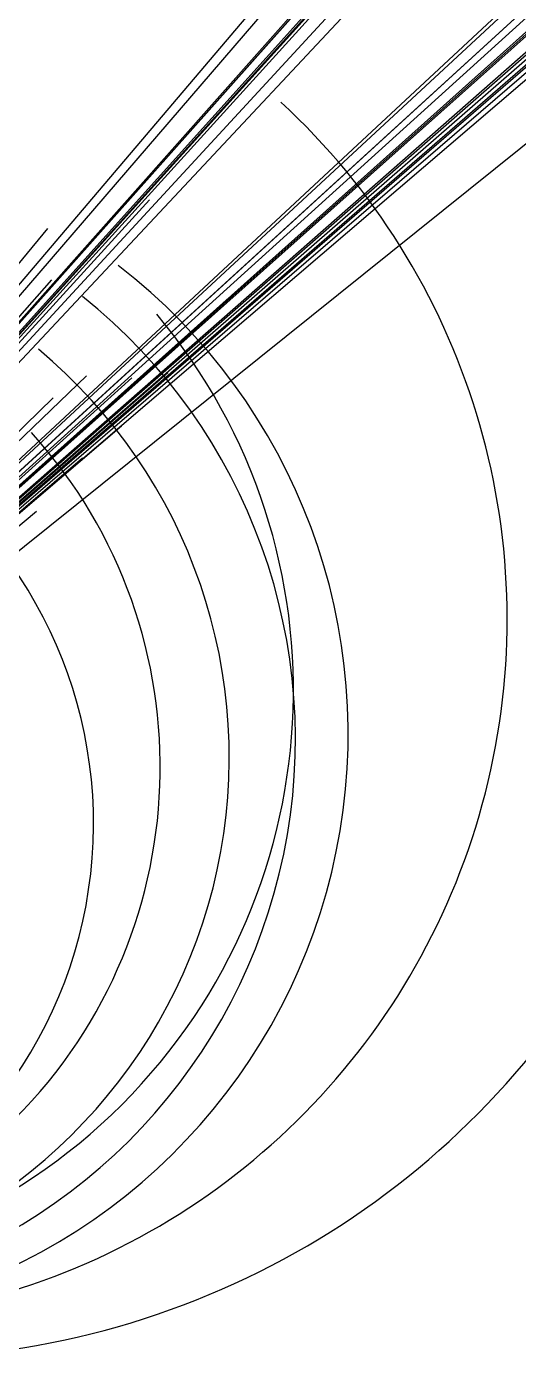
# Model space of a CAD drawing. Header units: metres. Extents: x -2106 to 74659, y -2082 to 64514.
# Drawn here: x 6250 to 10539, y -2082 to 9528 of the extents above; entities that cross this region are included whole.
import ezdxf

# ---------------------------------------------------------------- set-up
doc = ezdxf.new("R2010")
doc.units = ezdxf.units.M

msp = doc.modelspace()

# ---------------------------------------------------------------- linework, layer by layer
at = {"layer": 'MCD_Layer_0'}
for p in [(58300.757767, 64513.757721), (74658.515506, 64245.007752), (64513.757721, 58943.132719), (52704.007766, 58300.757767), (58943.132719, 52704.007766), (45488.507714, 51059.132716), (39184.007764, 45488.507714), (51059.132716, 44787.257765), (44787.257765, 39184.007764), (31234.449174, 34590.02334), (28976.753881, 32171.628854), (32171.628854, 29389.628853), (26175.06638, 28976.753881), (27076.261664, 28907.949168), (34590.02334, 27744.636651), (24985.636666, 27076.261664), (28907.949168, 26889.386671), (29389.628853, 26175.06638), (27744.636651, 25693.386657), (22786.878858, 19713.253858), (20866.628875, 17838.878873), (15145.376924, 16688.753849), (13490.564439, 15145.376924), (16688.753849, 14891.408189), (14891.408189, 13490.564439), (11146.033172, 12537.033173), (9466.689438, 11146.033172), (12537.033173, 10867.501939), (10867.501939, 9466.689438), (7320.375959, 8016.68846), (6433.258816, 7768.852566), (6466.766594, 7320.375959), (8016.68846, 7167.188469), (7481.993191, 6508.711941), (6772.930656, 6482.934562), (7167.188469, 6466.766594), (6482.934562, 6292.055656), (7078.977566, 6046.227566), (6737.915066, 5764.633816), (6334.883817, 5302.133817)]:
    msp.add_line(p, (0, 0), dxfattribs=at)
for centre, radius, start, end in [((5067.855001, 5125.571687), 7207.261137, 225.321188, 47.098239), ((4309.097044, 4362.997476), 6131.767364, 225.354288, 47.307528), ((3901.801283, 3365.205345), 5152.539206, 220.776942, 52.339387), ((3652.629529, 3314.257264), 4941.967581, 222.218624, 51.359816), ((3472.379404, 3741.556743), 5104.573007, 227.136916, 39.957642), ((3386.465328, 3158.591111), 4630.857936, 223.005982, 50.168457), ((3070.670837, 3073.656315), 4344.684256, 225.027824, 42.144553), ((2929.863784, 2580.077529), 3903.959765, 221.36758, 53.526306)]:
    msp.add_arc(centre, radius, start, end, dxfattribs=at)

doc.saveas('drawing.dxf')
